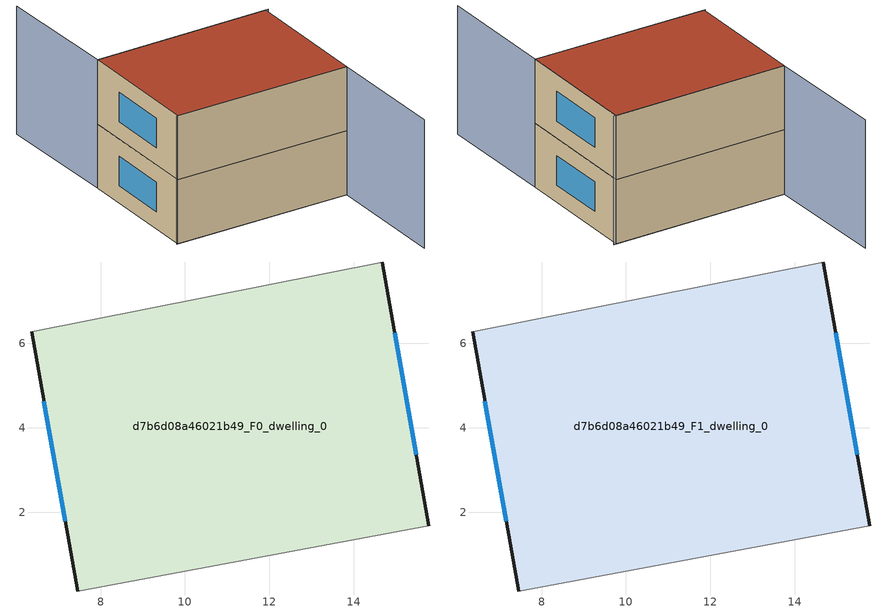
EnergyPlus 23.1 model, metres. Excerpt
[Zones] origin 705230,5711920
d7b6d08a46021b49_F0_dwelling_0
 floor ground (EU_floor_Construction): 14.68,7.93 15.78,1.68 7.46,0.13 6.36,6.28 z0
 wall outside (EU_wall_Construction): 15.78,1.68 14.68,7.93 / 6.36,6.28 7.46,0.13 z0:3
 wall adiabatic (EU_wall_Construction): 14.68,7.93 6.36,6.28 / 7.46,0.13 15.78,1.68 z0:3
 window (EU_Window_Construction): 15.49,3.36 14.97,6.25 / 6.66,4.63 7.17,1.78 z0.81:2.19
d7b6d08a46021b49_F1_dwelling_0
 floor to d7b6d08a46021b49_F0_dwelling_0 (EU_floor_Construction): 14.68,7.93 15.78,1.68 7.46,0.13 6.36,6.28 z3
 wall outside (EU_wall_Construction): 15.78,1.68 14.68,7.93 / 6.36,6.28 7.46,0.13 z3:6
 wall adiabatic (EU_wall_Construction): 14.68,7.93 6.36,6.28 / 7.46,0.13 15.78,1.68 z3:6
 window (EU_Window_Construction): 15.49,3.36 14.97,6.25 / 6.66,4.63 7.17,1.78 z3.81:5.19
 roof outside (EU_roof_Construction): 15.78,1.68 14.68,7.93 6.36,6.28 7.46,0.13 z6
shading: 7.41,0.12 15.78,1.68 / 15.78,1.68 16.88,-4.18 / 14.8,7.95 6.36,6.28 / 6.36,6.28 5.17,12.28 z0:6
[Building]
EU S2 Campaign: North Axis=0; Terrain=City; Solar Distribution=FullExterior
[Site:Location]
London: Latitude=51.5; Longitude=-0.5; Time Zone=0; Elevation=25
[SizingPeriod:WeatherFileDays]
AnnualSizingPeriod: Begin Month=1; Begin Day of Month=1; End Month=12; End Day of Month=31; Day of Week for Start Day=Monday; Use Weather File Daylight Saving Period=No; Use Weather File Rain and Snow Indicators=No
[MATERIAL]
EU_InternalMass_Material: Roughness=MediumRough; Thickness=0.1; Conductivity=1; Density=1800; Specific Heat=900; Thermal Absorptance=0.9; Solar Absorptance=0.7; Visible Absorptance=0.7
[MATERIAL:NOMASS] Roughness=MediumRough; Thermal Absorptance=0.9; Solar Absorptance=0.7; Visible Absorptance=0.7
Name | Thermal Resistance
EU_wall_NoMass | 0.735294
EU_roof_NoMass | 0.520833
EU_floor_NoMass | 1.81159
[WINDOWMATERIAL:SIMPLEGLAZINGSYSTEM]
EU_Window_SimpleGlazing: UFactor=3.92; Solar Heat Gain Coefficient=0.85; Visible Transmittance=0.85
[CONSTRUCTION]
EU_wall_Construction: EU_wall_NoMass
EU_roof_Construction: EU_roof_NoMass
EU_floor_Construction: EU_floor_NoMass
EU_Window_Construction: EU_Window_SimpleGlazing
EU_InternalMass_Construction: EU_InternalMass_Material
[ZONE] Type=1; Multiplier=1; Ceiling Height=autocalculate; Floor Area=autocalculate; Part of Total Floor Area=Yes
Name | Volume
d7b6d08a46021b49_F0_dwelling_0 | 159.91
d7b6d08a46021b49_F1_dwelling_0 | 159.911
[INTERNALMASS] Construction=EU_InternalMass_Construction; Surface Area=53.3036
Name | Zone or ZoneList
d7b6d08a46021b49_F0_dwelling_0_EU_InternalMass | d7b6d08a46021b49_F0_dwelling_0
d7b6d08a46021b49_F1_dwelling_0_EU_InternalMass | d7b6d08a46021b49_F1_dwelling_0
[OTHEREQUIPMENT] Fuel Type=Electricity; Design Level Calculation Method=Watts/Area; Power per Zone Floor Area=1; Fraction Latent=0; Fraction Radiant=0; Fraction Lost=0; Carbon Dioxide Generation Rate=0; EndUse Subcategory=EU_Step8_InternalGains
Name | Zone or ZoneList or Space or SpaceList | Schedule
EU_Step8_InternalGain_d7b6d08a46021b49_F0_dwelling_0_f000 | d7b6d08a46021b49_F0_dwelling_0 | EU_Step8_GainSchedule_d7b6d08a46021b49_F0_dwelling_0_f000
EU_Step8_InternalGain_d7b6d08a46021b49_F1_dwelling_0_f000 | d7b6d08a46021b49_F1_dwelling_0 | EU_Step8_GainSchedule_d7b6d08a46021b49_F1_dwelling_0_f000
[ZONEVENTILATION:DESIGNFLOWRATE] Schedule=EU_AlwaysOn; Design Flow Rate Calculation Method=AirChanges/Hour; Air Changes per Hour=0.48; Ventilation Type=Natural; Fan Pressure Rise=0; Fan Total Efficiency=1; Constant Term Coefficient=1; Temperature Term Coefficient=0; Velocity Term Coefficient=0; Velocity Squared Term Coefficient=0; Minimum Indoor Temperature=-100; Maximum Indoor Temperature=100; Delta Temperature=-100; Minimum Outdoor Temperature=-100; Maximum Outdoor Temperature=100; Maximum Wind Speed=40
Name | Zone or ZoneList or Space or SpaceList
EU_ConstantAir_d7b6d08a46021b49_F0_dwelling_0 | d7b6d08a46021b49_F0_dwelling_0
EU_ConstantAir_d7b6d08a46021b49_F1_dwelling_0 | d7b6d08a46021b49_F1_dwelling_0
[HVACTEMPLATE:THERMOSTAT] Constant Heating Setpoint=20; Constant Cooling Setpoint=50
EU_HeatOnly_d7b6d08a46021b49_F0_dwelling_0; EU_HeatOnly_d7b6d08a46021b49_F1_dwelling_0
[HVACTEMPLATE:ZONE:IDEALLOADSAIRSYSTEM] System Availability Schedule=EU_AlwaysOn; Maximum Heating Supply Air Temperature=50; Minimum Cooling Supply Air Temperature=13; Maximum Heating Supply Air Humidity Ratio=0.0156; Minimum Cooling Supply Air Humidity Ratio=0.0077; Heating Limit=NoLimit; Cooling Limit=NoLimit; Heating Availability Schedule=EU_AlwaysOn; Cooling Availability Schedule=EU_CoolingOff; Dehumidification Control Type=ConstantSensibleHeatRatio; Cooling Sensible Heat Ratio=0.7; Dehumidification Setpoint=60; Humidification Control Type=None; Humidification Setpoint=30; Outdoor Air Method=None; Outdoor Air Flow Rate per Person=0.00944; Outdoor Air Flow Rate per Zone Floor Area=0; Outdoor Air Flow Rate per Zone=0; Demand Controlled Ventilation Type=None; Outdoor Air Economizer Type=NoEconomizer; Heat Recovery Type=None; Sensible Heat Recovery Effectiveness=0.7; Latent Heat Recovery Effectiveness=0.65
Name | Template Thermostat
d7b6d08a46021b49_F0_dwelling_0 | EU_HeatOnly_d7b6d08a46021b49_F0_dwelling_0
d7b6d08a46021b49_F1_dwelling_0 | EU_HeatOnly_d7b6d08a46021b49_F1_dwelling_0
[SIZING:ZONE] Zone Cooling Design Supply Air Temperature Input Method=SupplyAirTemperature; Zone Cooling Design Supply Air Temperature=13; Zone Heating Design Supply Air Temperature Input Method=SupplyAirTemperature; Zone Heating Design Supply Air Temperature=50; Zone Cooling Design Supply Air Humidity Ratio=0.008; Zone Heating Design Supply Air Humidity Ratio=0.008; Cooling Design Air Flow Method=DesignDay; Cooling Design Air Flow Rate=0; Cooling Minimum Air Flow per Zone Floor Area=0.000762; Cooling Minimum Air Flow=0; Cooling Minimum Air Flow Fraction=0.2; Heating Design Air Flow Method=DesignDay; Heating Design Air Flow Rate=0; Heating Maximum Air Flow per Zone Floor Area=0.002032; Heating Maximum Air Flow=0.141576; Heating Maximum Air Flow Fraction=0.3; Account for Dedicated Outdoor Air System=No; Dedicated Outdoor Air System Control Strategy=NeutralSupplyAir; Dedicated Outdoor Air Low Setpoint Temperature for Design=autosize; Dedicated Outdoor Air High Setpoint Temperature for Design=autosize; Zone Load Sizing Method=Sensible Load Only No Latent Load; Zone Latent Cooling Design Supply Air Humidity Ratio Input Method=HumidityRatioDifference; Zone Cooling Design Supply Air Humidity Ratio Difference=0.005; Zone Latent Heating Design Supply Air Humidity Ratio Input Method=HumidityRatioDifference; Zone Humidification Design Supply Air Humidity Ratio Difference=0.005
d7b6d08a46021b49_F0_dwelling_0; d7b6d08a46021b49_F1_dwelling_0
[SCHEDULE:CONSTANT]
Name | Hourly Value
EU_AlwaysOn | 1
EU_CoolingOff | 0
[SCHEDULE:FILE] Column Number=1; Rows to Skip at Top=0; Number of Hours of Data=8760; Column Separator=Comma; Interpolate to Timestep=No; Minutes per Item=60; Adjust Schedule for Daylight Savings=Yes
Name | File
EU_Step8_GainSchedule_d7b6d08a46021b49_F0_dwelling_0_f000 | ../../schedules/d7b6d08a46021b49/d7b6d08a46021b49_F0_dwelling_0_f000_gain.csv
EU_Step8_GainSchedule_d7b6d08a46021b49_F1_dwelling_0_f000 | ../../schedules/d7b6d08a46021b49/d7b6d08a46021b49_F1_dwelling_0_f000_gain.csv
